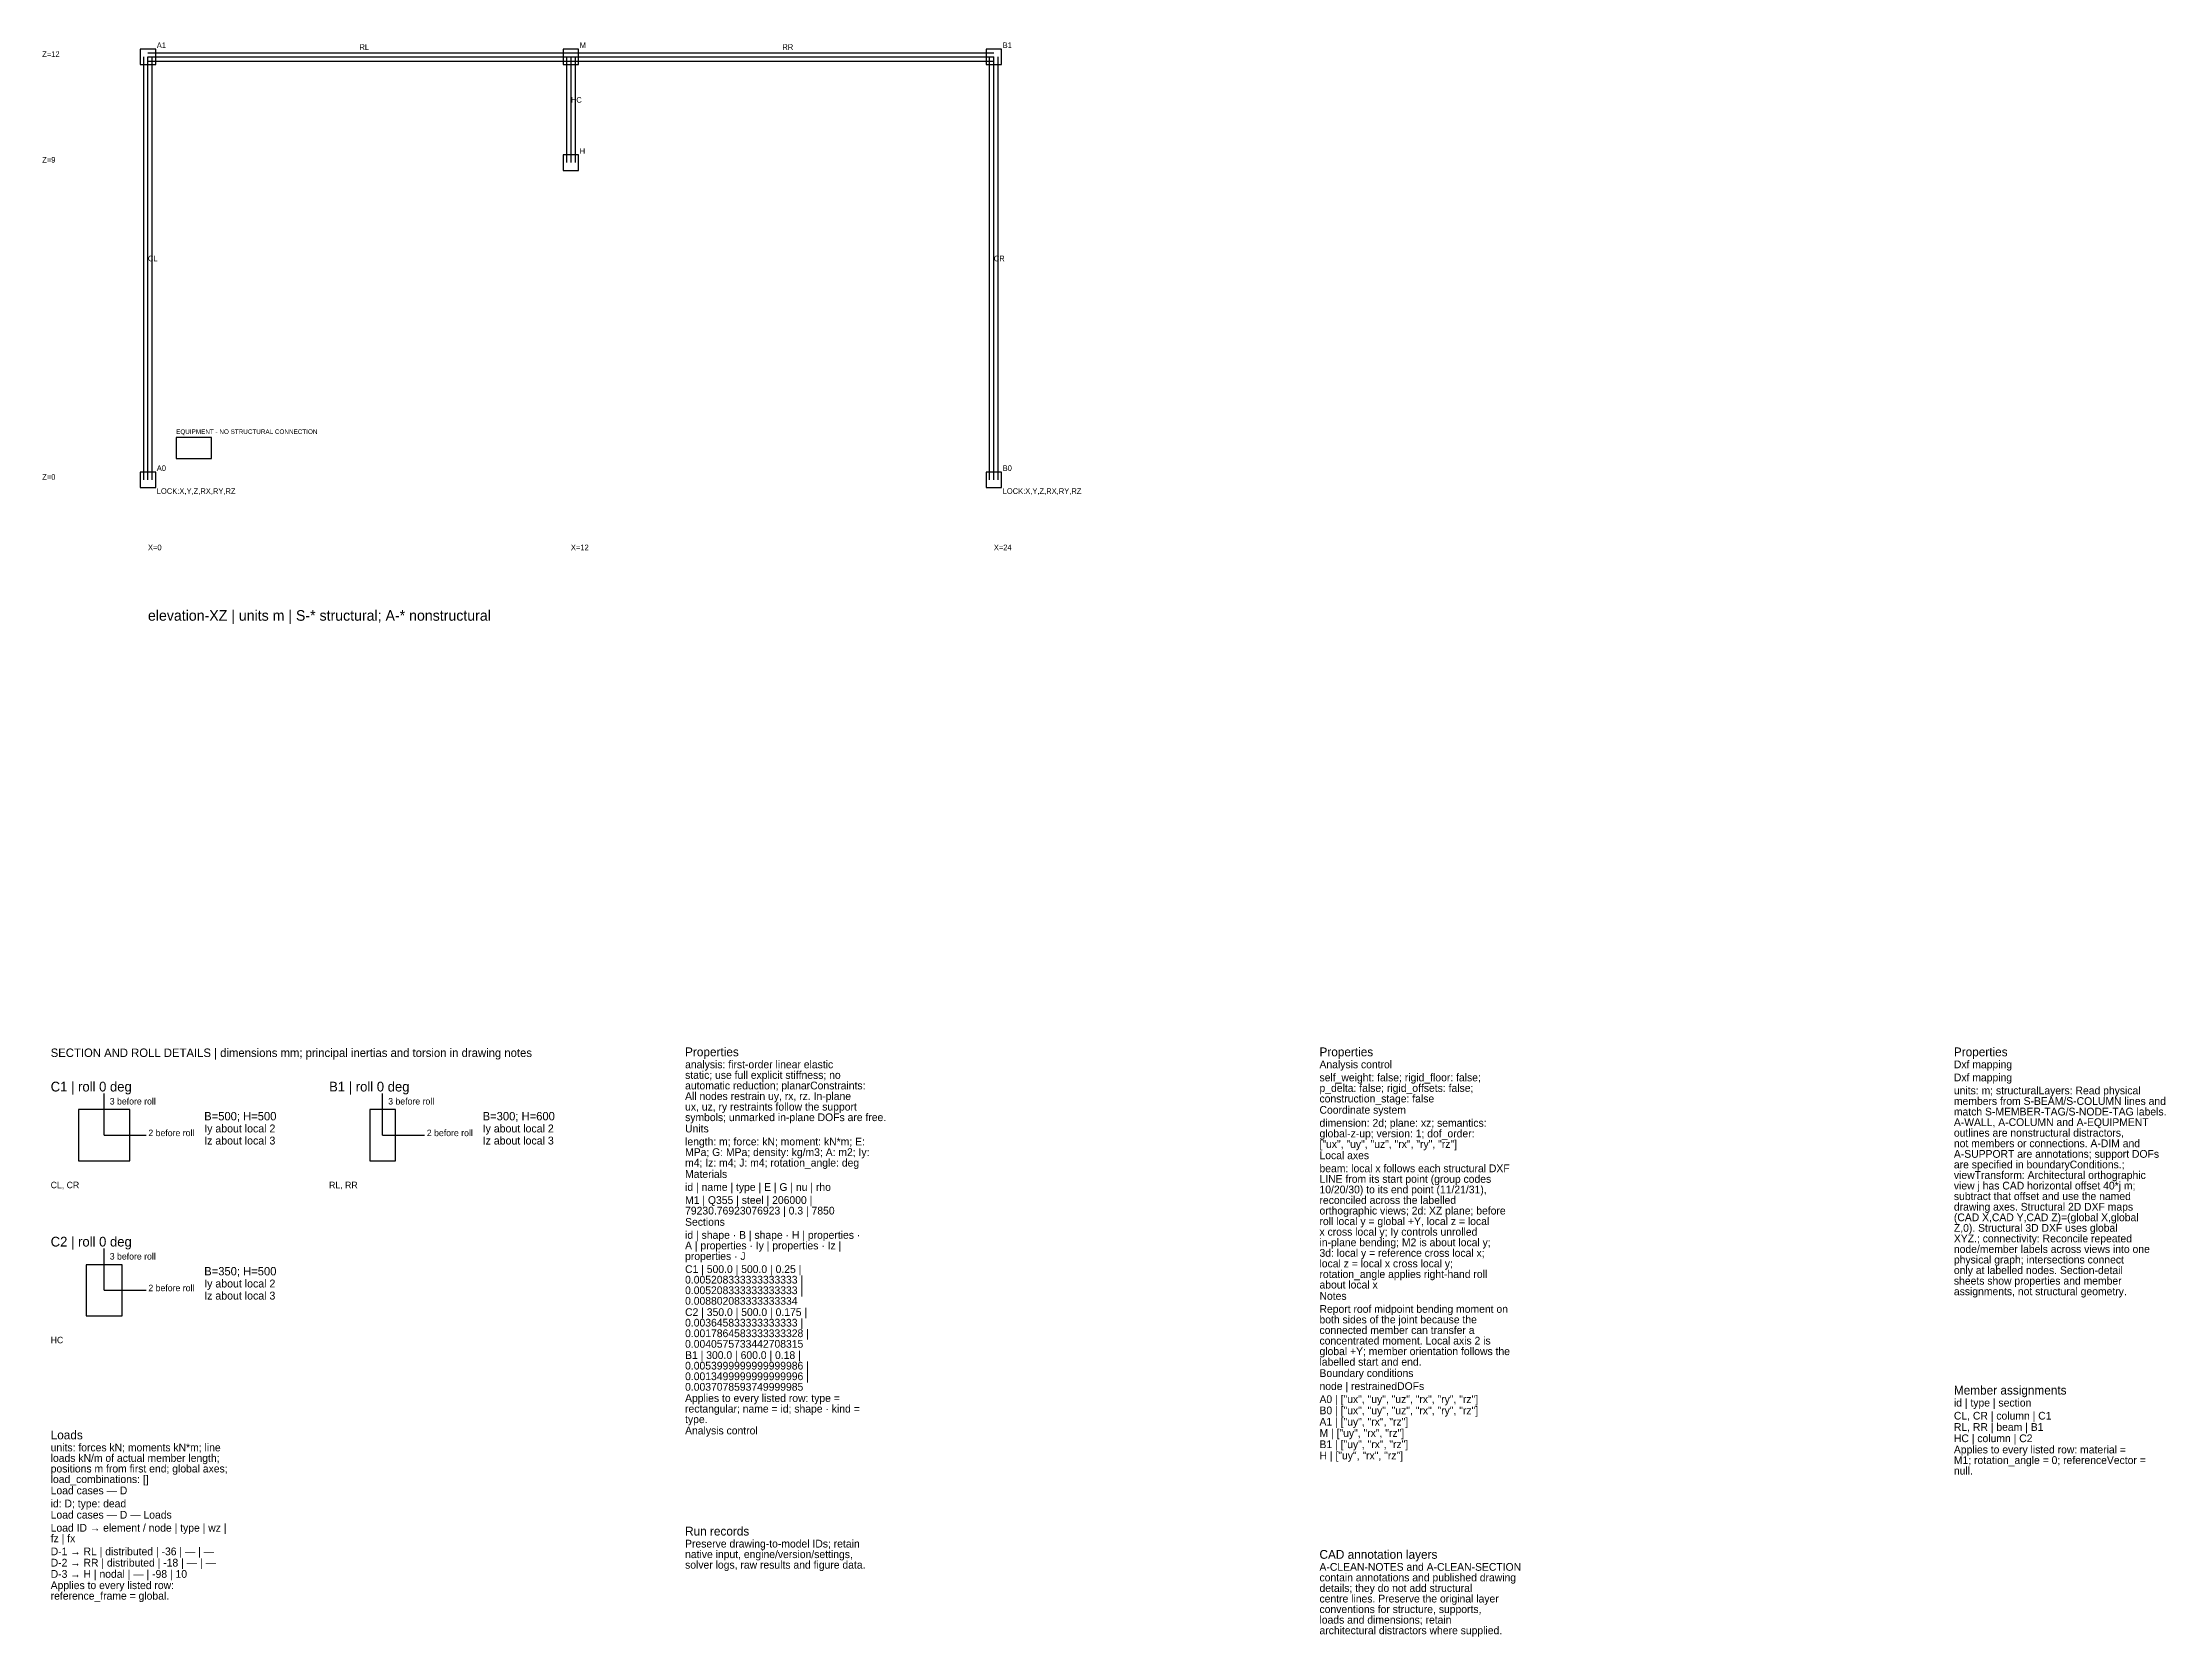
# Model space of a CAD drawing. Extents: x -3 to 57.2, y -32.8 to 12.4.
import ezdxf

# ---------------------------------------------------------------- set-up
doc = ezdxf.new("R2010")
doc.units = 0

msp = doc.modelspace()

# ---------------------------------------------------------------- linework, layer by layer
at = {"layer": 'A-CLEAN-SECTION'}
for p, q in [((-1.242, -18.6), (-1.242, -17.412)), ((6.658, -18.6), (6.658, -17.412)), ((-0.516, -17.874), (-1.968, -17.874)), ((-1.968, -17.874), (-1.968, -19.326)), ((-0.516, -19.326), (-0.516, -17.874)), ((7.021, -17.874), (6.295, -17.874)), ((6.295, -17.874), (6.295, -19.326)), ((7.021, -19.326), (7.021, -17.874)), ((-1.242, -18.6), (-0.054, -18.6)), ((6.658, -18.6), (7.846, -18.6)), ((-1.968, -19.326), (-0.516, -19.326)), ((6.295, -19.326), (7.021, -19.326)), ((-0.7338, -22.274), (-1.7502, -22.274)), ((-1.7502, -22.274), (-1.7502, -23.726)), ((-1.242, -23), (-1.242, -21.812)), ((-0.7338, -23.726), (-0.7338, -22.274)), ((-1.242, -23), (-0.054, -23)), ((-1.7502, -23.726), (-0.7338, -23.726))]:
    msp.add_line(p, q, dxfattribs=at)
at = {"layer": 'A-COLUMN'}
for p, q in [((0.22, 12.22), (-0.22, 12.22)), ((-0.22, 12.22), (-0.22, 11.78)), ((0.22, 11.78), (0.22, 12.22)), ((12.22, 12.22), (11.78, 12.22)), ((11.78, 12.22), (11.78, 11.78)), ((12.22, 11.78), (12.22, 12.22)), ((24.22, 12.22), (23.78, 12.22)), ((23.78, 12.22), (23.78, 11.78)), ((24.22, 11.78), (24.22, 12.22)), ((-0.22, 11.78), (0.22, 11.78)), ((11.78, 11.78), (12.22, 11.78)), ((23.78, 11.78), (24.22, 11.78)), ((12.22, 9.22), (11.78, 9.22)), ((11.78, 9.22), (11.78, 8.78)), ((12.22, 8.78), (12.22, 9.22)), ((11.78, 8.78), (12.22, 8.78)), ((0.22, 0.22), (-0.22, 0.22)), ((-0.22, 0.22), (-0.22, -0.22)), ((0.22, -0.22), (0.22, 0.22)), ((24.22, 0.22), (23.78, 0.22)), ((23.78, 0.22), (23.78, -0.22)), ((24.22, -0.22), (24.22, 0.22)), ((-0.22, -0.22), (0.22, -0.22)), ((23.78, -0.22), (24.22, -0.22))]:
    msp.add_line(p, q, dxfattribs=at)
at = {"layer": 'A-EQUIPMENT'}
for p, q in [((1.8, 1.2), (0.8, 1.2)), ((0.8, 1.2), (0.8, 0.6)), ((1.8, 0.6), (1.8, 1.2)), ((0.8, 0.6), (1.8, 0.6))]:
    msp.add_line(p, q, dxfattribs=at)
at = {"layer": 'A-WALL'}
for p, q in [((0, 12.12), (12, 12.12)), ((12, 12.12), (24, 12.12)), ((-0.12, 0), (-0.12, 12)), ((0, 11.88), (12, 11.88)), ((0.12, 0), (0.12, 12)), ((11.88, 12), (11.88, 9)), ((12, 11.88), (24, 11.88)), ((12.12, 12), (12.12, 9)), ((23.88, 0), (23.88, 12)), ((24.12, 0), (24.12, 12))]:
    msp.add_line(p, q, dxfattribs=at)
at = {"layer": 'S-BEAM'}
for p, q in [((0, 12), (12, 12)), ((12, 12), (24, 12))]:
    msp.add_line(p, q, dxfattribs=at)
at = {"layer": 'S-COLUMN'}
for p, q in [((0, 0), (0, 12)), ((12, 12), (12, 9)), ((24, 0), (24, 12))]:
    msp.add_line(p, q, dxfattribs=at)

# ---------------------------------------------------------------- texts
at = {"layer": 'A-CLEAN-NOTES'}
for s, height, p in [('Properties', 0.25, (15.24, -16.36)), ('Properties', 0.25, (33.24, -16.36)), ('Properties', 0.25, (51.24, -16.36)), ('static; use full explicit stiffness; no', 0.22, (15.24, -17)), ('analysis: first-order linear elastic', 0.22, (15.24, -16.7)), ('Analysis control', 0.22, (33.24, -16.7)), ('self_weight: false; rigid_floor: false;', 0.22, (33.24, -17.07)), ('Dxf mapping', 0.22, (51.24, -16.7)), ('Dxf mapping', 0.22, (51.24, -17.07)), ('All nodes restrain uy, rx, rz. In-plane', 0.22, (15.24, -17.6)), ('automatic reduction; planarConstraints:', 0.22, (15.24, -17.3)), ('construction_stage: false', 0.22, (33.24, -17.67)), ('p_delta: false; rigid_offsets: false;', 0.22, (33.24, -17.37)), ('units: m; structuralLayers: Read physical', 0.22, (51.24, -17.44)), ('symbols; unmarked in-plane DOFs are free.', 0.22, (15.24, -18.2)), ('ux, uz, ry restraints follow the support', 0.22, (15.24, -17.9)), ('Coordinate system', 0.22, (33.24, -17.99)), ('members from S-BEAM/S-COLUMN lines and', 0.22, (51.24, -17.74)), ('match S-MEMBER-TAG/S-NODE-TAG labels.', 0.22, (51.24, -18.04)), ('length: m; force: kN; moment: kN*m; E:', 0.22, (15.24, -18.89)), ('Units', 0.22, (15.24, -18.52)), ('dimension: 2d; plane: xz; semantics:', 0.22, (33.24, -18.36)), ('global-z-up; version: 1; dof_order:', 0.22, (33.24, -18.66)), ('A-WALL, A-COLUMN and A-EQUIPMENT', 0.22, (51.24, -18.34)), ('outlines are nonstructural distractors,', 0.22, (51.24, -18.64)), ('m4; Iz: m4; J: m4; rotation_angle: deg', 0.22, (15.24, -19.49)), ('MPa; G: MPa; density: kg/m3; A: m2; Iy:', 0.22, (15.24, -19.19)), ('["ux", "uy", "uz", "rx", "ry", "rz"]', 0.22, (33.24, -18.96)), ('Local axes', 0.22, (33.24, -19.28)), ('A-SUPPORT are annotations; support DOFs', 0.22, (51.24, -19.24)), ('not members or connections. A-DIM and', 0.22, (51.24, -18.94)), ('Materials', 0.22, (15.24, -19.81)), ('beam: local x follows each structural DXF', 0.22, (33.24, -19.65)), ('LINE from its start point (group codes', 0.22, (33.24, -19.95)), ('viewTransform: Architectural orthographic', 0.22, (51.24, -19.84)), ('are specified in boundaryConditions.;', 0.22, (51.24, -19.54)), ('id | name | type | E | G | nu | rho', 0.22, (15.24, -20.18)), ('M1 | Q355 | steel | 206000 |', 0.22, (15.24, -20.55)), ('reconciled across the labelled', 0.22, (33.24, -20.55)), ('10/20/30) to its end point (11/21/31),', 0.22, (33.24, -20.25)), ('view j has CAD horizontal offset 40*j m;', 0.22, (51.24, -20.14)), ('subtract that offset and use the named', 0.22, (51.24, -20.44)), ('Sections', 0.22, (15.24, -21.17)), ('79230.76923076923 | 0.3 | 7850', 0.22, (15.24, -20.85)), ('orthographic views; 2d: XZ plane; before', 0.22, (33.24, -20.85)), ('roll local y = global +Y, local z = local', 0.22, (33.24, -21.15)), ('drawing axes. Structural 2D DXF maps', 0.22, (51.24, -20.74)), ('(CAD X,CAD Y,CAD Z)=(global X,global', 0.22, (51.24, -21.04)), ('A | properties · Iy | properties · Iz |', 0.22, (15.24, -21.84)), ('id | shape · B | shape · H | properties ·', 0.22, (15.24, -21.54)), ('x cross local y; Iy controls unrolled', 0.22, (33.24, -21.45)), ('in-plane bending; M2 is about local y;', 0.22, (33.24, -21.75)), ('XYZ.; connectivity: Reconcile repeated', 0.22, (51.24, -21.64)), ('Z,0). Structural 3D DXF uses global', 0.22, (51.24, -21.34)), ('C1 | 500.0 | 500.0 | 0.25 |', 0.22, (15.24, -22.51)), ('properties · J', 0.22, (15.24, -22.14)), ('3d: local y = reference cross local x;', 0.22, (33.24, -22.05)), ('local z = local x cross local y;', 0.22, (33.24, -22.35)), ('physical graph; intersections connect', 0.22, (51.24, -22.24)), ('node/member labels across views into one', 0.22, (51.24, -21.94)), ('0.005208333333333333 |', 0.22, (15.24, -22.81)), ('0.005208333333333333 |', 0.22, (15.24, -23.11)), ('about local x', 0.22, (33.24, -22.95)), ('rotation_angle applies right-hand roll', 0.22, (33.24, -22.65)), ('sheets show properties and member', 0.22, (51.24, -22.84)), ('only at labelled nodes. Section-detail', 0.22, (51.24, -22.54)), ('0.008802083333333334', 0.22, (15.24, -23.41)), ('Notes', 0.22, (33.24, -23.27)), ('Report roof midpoint bending moment on', 0.22, (33.24, -23.64)), ('assignments, not structural geometry.', 0.22, (51.24, -23.14)), ('0.003645833333333333 |', 0.22, (15.24, -24.03)), ('C2 | 350.0 | 500.0 | 0.175 |', 0.22, (15.24, -23.73)), ('connected member can transfer a', 0.22, (33.24, -24.24)), ('both sides of the joint because the', 0.22, (33.24, -23.94)), ('0.0017864583333333328 |', 0.22, (15.24, -24.33)), ('0.0040575733442708315', 0.22, (15.24, -24.63)), ('global +Y; member orientation follows the', 0.22, (33.24, -24.84)), ('concentrated moment. Local axis 2 is', 0.22, (33.24, -24.54)), ('0.0053999999999999986 |', 0.22, (15.24, -25.25)), ('B1 | 300.0 | 600.0 | 0.18 |', 0.22, (15.24, -24.95)), ('labelled start and end.', 0.22, (33.24, -25.14)), ('Boundary conditions', 0.22, (33.24, -25.46)), ('0.0013499999999999996 |', 0.22, (15.24, -25.55)), ('0.0037078593749999985', 0.22, (15.24, -25.85)), ('node | restrainedDOFs', 0.22, (33.24, -25.83)), ('Member assignments', 0.25, (51.24, -25.96)), ('Applies to every listed row: type =', 0.22, (15.24, -26.17)), ('rectangular; name = id; shape · kind =', 0.22, (15.24, -26.47)), ('A0 | ["ux", "uy", "uz", "rx", "ry", "rz"]', 0.22, (33.24, -26.2)), ('B0 | ["ux", "uy", "uz", "rx", "ry", "rz"]', 0.22, (33.24, -26.52)), ('CL, CR | column | C1', 0.22, (51.24, -26.67)), ('id | type | section', 0.22, (51.24, -26.3)), ('Loads', 0.25, (-2.76, -27.23)), ('Analysis control', 0.22, (15.24, -27.09)), ('type.', 0.22, (15.24, -26.77)), ('A1 | ["uy", "rx", "rz"]', 0.22, (33.24, -26.84)), ('M | ["uy", "rx", "rz"]', 0.22, (33.24, -27.16)), ('RL, RR | beam | B1', 0.22, (51.24, -26.99)), ('HC | column | C2', 0.22, (51.24, -27.31)), ('units: forces kN; moments kN*m; line', 0.22, (-2.76, -27.57)), ('loads kN/m of actual member length;', 0.22, (-2.76, -27.87)), ('B1 | ["uy", "rx", "rz"]', 0.22, (33.24, -27.48)), ('H | ["uy", "rx", "rz"]', 0.22, (33.24, -27.8)), ('Applies to every listed row: material =', 0.22, (51.24, -27.63)), ('M1; rotation_angle = 0; referenceVector =', 0.22, (51.24, -27.93)), ('positions m from first end; global axes;', 0.22, (-2.76, -28.17)), ('load_combinations: []', 0.22, (-2.76, -28.47)), ('null.', 0.22, (51.24, -28.23)), ('Load cases — D', 0.22, (-2.76, -28.79)), ('id: D; type: dead', 0.22, (-2.76, -29.16)), ('Load cases — D — Loads', 0.22, (-2.76, -29.48)), ('fz | fx', 0.22, (-2.76, -30.15)), ('Load ID → element / node | type | wz |', 0.22, (-2.76, -29.85)), ('Preserve drawing-to-model IDs; retain', 0.22, (15.24, -30.3)), ('Run records', 0.25, (15.24, -29.96)), ('D-1 → RL | distributed | -36 | — | —', 0.22, (-2.76, -30.52)), ('D-2 → RR | distributed | -18 | — | —', 0.22, (-2.76, -30.84)), ('solver logs, raw results and figure data.', 0.22, (15.24, -30.9)), ('native input, engine/version/settings,', 0.22, (15.24, -30.6)), ('CAD annotation layers', 0.25, (33.24, -30.62)), ('Applies to every listed row:', 0.22, (-2.76, -31.48)), ('D-3 → H | nodal | — | -98 | 10', 0.22, (-2.76, -31.16)), ('A-CLEAN-NOTES and A-CLEAN-SECTION', 0.22, (33.24, -30.96)), ('contain annotations and published drawing', 0.22, (33.24, -31.26)), ('reference_frame = global.', 0.22, (-2.76, -31.78)), ('details; they do not add structural', 0.22, (33.24, -31.56)), ('centre lines. Preserve the original layer', 0.22, (33.24, -31.86)), ('conventions for structure, supports,', 0.22, (33.24, -32.16)), ('architectural distractors where supplied.', 0.22, (33.24, -32.76)), ('loads and dimensions; retain', 0.22, (33.24, -32.46))]:
    msp.add_text(s, height=height, dxfattribs=at).set_placement(p)
at = {"layer": 'A-CLEAN-SECTION'}
for s, height, p in [('SECTION AND ROLL DETAILS | dimensions mm; principal inertias and torsion in drawing notes', 0.24, (-2.76, -16.38)), ('C1 | roll 0 deg', 0.2772, (-2.76, -17.3592)), ('B1 | roll 0 deg', 0.2772, (5.14, -17.3592)), ('3 before roll', 0.1848, (-1.0836, -17.7288)), ('B=500; H=500', 0.2376, (1.596, -18.1776)), ('3 before roll', 0.1848, (6.8164, -17.7288)), ('B=300; H=600', 0.2376, (9.496, -18.1776)), ('2 before roll', 0.1848, (0.012, -18.6264)), ('Iy about local 2', 0.2244, (1.596, -18.5208)), ('Iz about local 3', 0.2244, (1.596, -18.864)), ('2 before roll', 0.1848, (7.912, -18.6264)), ('Iy about local 2', 0.2244, (9.496, -18.5208)), ('Iz about local 3', 0.2244, (9.496, -18.864)), ('CL, CR', 0.1848, (-2.76, -20.1048)), ('RL, RR', 0.1848, (5.14, -20.1048)), ('C2 | roll 0 deg', 0.2772, (-2.76, -21.7592)), ('3 before roll', 0.1848, (-1.0836, -22.1288)), ('2 before roll', 0.1848, (0.012, -23.0264)), ('B=350; H=500', 0.2376, (1.596, -22.5776)), ('Iy about local 2', 0.2244, (1.596, -22.9208)), ('Iz about local 3', 0.2244, (1.596, -23.264)), ('HC', 0.1848, (-2.76, -24.5048))]:
    msp.add_text(s, height=height, dxfattribs=at).set_placement(p)
at = {"layer": 'A-DIM'}
for s, p in [('Z=12', (-3, 12)), ('Z=9', (-3, 9)), ('Z=0', (-3, 0)), ('X=0', (0, -2)), ('X=12', (12, -2)), ('X=24', (24, -2))]:
    msp.add_text(s, height=0.16, dxfattribs=at).set_placement(p)
at = {"layer": 'A-EQUIPMENT-TAG'}
msp.add_text('EQUIPMENT - NO STRUCTURAL CONNECTION', height=0.13, dxfattribs=at).set_placement((0.8, 1.3))
at = {"layer": 'A-SUPPORT'}
for p in [(0.25, -0.4), (24.25, -0.4)]:
    msp.add_text('LOCK:X,Y,Z,RX,RY,RZ', height=0.16, dxfattribs=at).set_placement(p)
at = {"layer": 'ANNOTATION'}
msp.add_text('elevation-XZ | units m | S-* structural; A-* nonstructural', height=0.3, dxfattribs=at).set_placement((0, -4))
at = {"layer": 'S-MEMBER-TAG'}
for s, p in [('RL', (6, 12.2)), ('RR', (18, 12.2)), ('HC', (12, 10.7)), ('CL', (0, 6.2)), ('CR', (24, 6.2))]:
    msp.add_text(s, height=0.16, dxfattribs=at).set_placement(p)
at = {"layer": 'S-NODE-TAG'}
for s, p in [('A1', (0.25, 12.25)), ('M', (12.25, 12.25)), ('B1', (24.25, 12.25)), ('H', (12.25, 9.25)), ('A0', (0.25, 0.25)), ('B0', (24.25, 0.25))]:
    msp.add_text(s, height=0.16, dxfattribs=at).set_placement(p)

doc.saveas('drawing.dxf')
